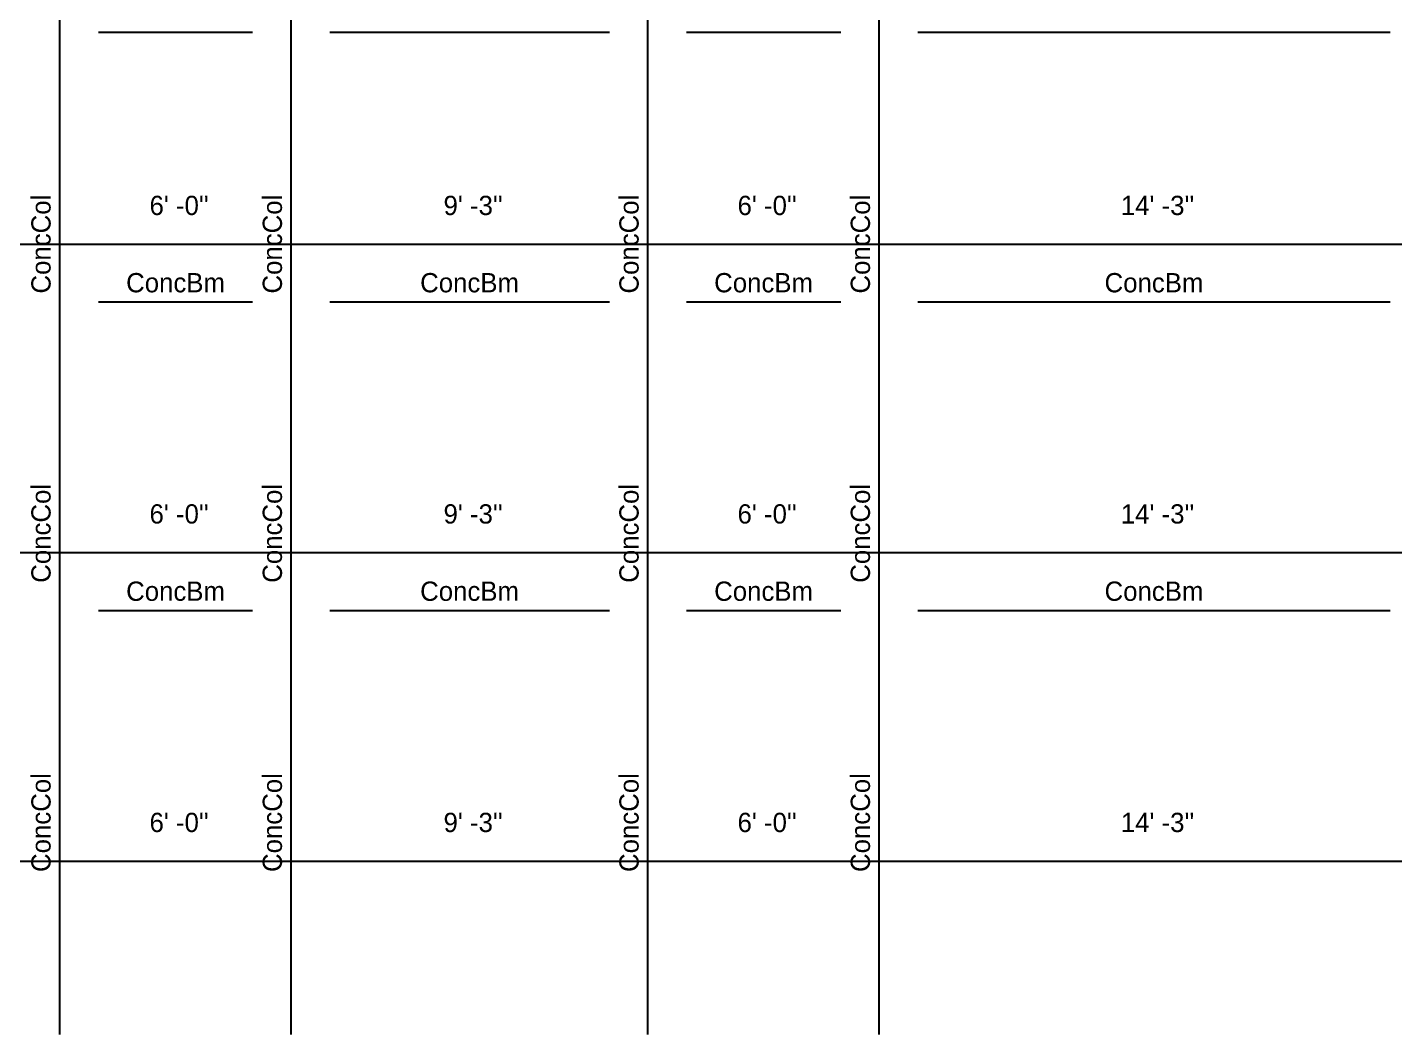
# Model space of a CAD drawing. Extents: x -38 to 2998, y -195 to 11529.
# Drawn here: x 904.9 to 1330.4, y 1308 to 1621.5 of the extents above; entities that cross this region are included whole.
import ezdxf
from ezdxf.enums import TextEntityAlignment as Align

# ---------------------------------------------------------------- set-up
doc = ezdxf.new("R2010")
doc.units = 0
doc.header["$MEASUREMENT"] = 0
doc.layers.get('0').update_dxf_attribs({"linetype": 'CONTINUOUS'})
for name, color, linetype in [('CENTERLINES', 7, 'CONTINUOUS'), ('DIMENSIONS', 4, 'CONTINUOUS'), ('TEXT', 5, 'CONTINUOUS')]:
    doc.layers.add(name, color=color, linetype=linetype)
doc.dimstyles.get("Standard").update_dxf_attribs({"dimtxt": 0.18, "dimasz": 0.18, "dimexe": 0.18, "dimexo": 0.0625, "dimgap": 0.09, "dimtad": 0, "dimtih": 1, "dimtoh": 1, "dimdec": 4, "dimzin": 0, "dimtxsty": 'STANDARD', "dimcen": 0.09, "dimazin": 3, "dimtfac": 1, "dimtdec": 4, "dimtofl": 0, "dimtmove": 0, "dimatfit": 3, "dimtolj": 1, "dimtzin": 0})

# ---------------------------------------------------------------- blocks, each defined once
blk = doc.blocks.new('*D3443')
at = {"color": 1, "linetype": 'BYBLOCK'}
for points in [[(748.77, 1366.77), (747.71, 1365.71), (740.29, 1358.29), (739.23, 1357.23)], [(919.77, 1366.77), (918.71, 1365.71), (911.29, 1358.29), (910.23, 1357.23)]]:
    blk.add_solid(points, dxfattribs=at)
at = {"layer": 'DIMENSIONS', "color": 9, "linetype": 'BYBLOCK'}
for p, q in [((744, 1362), (744, 1380)), ((915, 1362), (915, 1380))]:
    blk.add_line(p, q, dxfattribs=at)
at = {"layer": 'DIMENSIONS', "color": 0, "linetype": 'BYBLOCK'}
blk.add_line((744, 1362), (915, 1362), dxfattribs=at)
at = {"layer": 'DIMENSIONS', "color": 0, "linetype": 'BYBLOCK', "insert": (829.5, 1374), "char_height": 6, "attachment_point": 5}
blk.add_mtext("\\A1; 14' -3''", dxfattribs=at)
blk = doc.blocks.new('*D3444')
at = {"color": 1, "linetype": 'BYBLOCK'}
for points in [[(919.77, 1366.77), (918.71, 1365.71), (911.29, 1358.29), (910.23, 1357.23)], [(991.77, 1366.77), (990.71, 1365.71), (983.29, 1358.29), (982.23, 1357.23)]]:
    blk.add_solid(points, dxfattribs=at)
at = {"layer": 'DIMENSIONS', "color": 9, "linetype": 'BYBLOCK'}
for p, q in [((915, 1362), (915, 1380)), ((987, 1362), (987, 1380))]:
    blk.add_line(p, q, dxfattribs=at)
at = {"layer": 'DIMENSIONS', "color": 0, "linetype": 'BYBLOCK'}
blk.add_line((915, 1362), (987, 1362), dxfattribs=at)
at = {"layer": 'DIMENSIONS', "color": 0, "linetype": 'BYBLOCK', "insert": (951, 1374), "char_height": 6, "attachment_point": 5}
blk.add_mtext("\\A1; 6' -0''", dxfattribs=at)
blk = doc.blocks.new('*D3445')
at = {"color": 1, "linetype": 'BYBLOCK'}
for points in [[(991.77, 1366.77), (990.71, 1365.71), (983.29, 1358.29), (982.23, 1357.23)], [(1102.77, 1366.77), (1101.71, 1365.71), (1094.29, 1358.29), (1093.23, 1357.23)]]:
    blk.add_solid(points, dxfattribs=at)
at = {"layer": 'DIMENSIONS', "color": 9, "linetype": 'BYBLOCK'}
for p, q in [((987, 1362), (987, 1380)), ((1098, 1362), (1098, 1380))]:
    blk.add_line(p, q, dxfattribs=at)
at = {"layer": 'DIMENSIONS', "color": 0, "linetype": 'BYBLOCK'}
blk.add_line((987, 1362), (1098, 1362), dxfattribs=at)
at = {"layer": 'DIMENSIONS', "color": 0, "linetype": 'BYBLOCK', "insert": (1042.5, 1374), "char_height": 6, "attachment_point": 5}
blk.add_mtext("\\A1; 9' -3''", dxfattribs=at)
blk = doc.blocks.new('*D3446')
at = {"color": 1, "linetype": 'BYBLOCK'}
for points in [[(1102.77, 1366.77), (1101.71, 1365.71), (1094.29, 1358.29), (1093.23, 1357.23)], [(1174.77, 1366.77), (1173.71, 1365.71), (1166.29, 1358.29), (1165.23, 1357.23)]]:
    blk.add_solid(points, dxfattribs=at)
at = {"layer": 'DIMENSIONS', "color": 9, "linetype": 'BYBLOCK'}
for p, q in [((1098, 1362), (1098, 1380)), ((1170, 1362), (1170, 1380))]:
    blk.add_line(p, q, dxfattribs=at)
at = {"layer": 'DIMENSIONS', "color": 0, "linetype": 'BYBLOCK'}
blk.add_line((1098, 1362), (1170, 1362), dxfattribs=at)
at = {"layer": 'DIMENSIONS', "color": 0, "linetype": 'BYBLOCK', "insert": (1134, 1374), "char_height": 6, "attachment_point": 5}
blk.add_mtext("\\A1; 6' -0''", dxfattribs=at)
blk = doc.blocks.new('*D3447')
at = {"color": 1, "linetype": 'BYBLOCK'}
for points in [[(1174.77, 1366.77), (1173.71, 1365.71), (1166.29, 1358.29), (1165.23, 1357.23)], [(1345.77, 1366.77), (1344.71, 1365.71), (1337.29, 1358.29), (1336.23, 1357.23)]]:
    blk.add_solid(points, dxfattribs=at)
at = {"layer": 'DIMENSIONS', "color": 9, "linetype": 'BYBLOCK'}
for p, q in [((1170, 1362), (1170, 1380)), ((1341, 1362), (1341, 1380))]:
    blk.add_line(p, q, dxfattribs=at)
at = {"layer": 'DIMENSIONS', "color": 0, "linetype": 'BYBLOCK'}
blk.add_line((1170, 1362), (1341, 1362), dxfattribs=at)
at = {"layer": 'DIMENSIONS', "color": 0, "linetype": 'BYBLOCK', "insert": (1255.5, 1374), "char_height": 6, "attachment_point": 5}
blk.add_mtext("\\A1; 14' -3''", dxfattribs=at)
blk = doc.blocks.new('*D3459')
at = {"color": 1, "linetype": 'BYBLOCK'}
for points in [[(748.77, 1558.77), (747.71, 1557.71), (740.29, 1550.29), (739.23, 1549.23)], [(919.77, 1558.77), (918.71, 1557.71), (911.29, 1550.29), (910.23, 1549.23)]]:
    blk.add_solid(points, dxfattribs=at)
at = {"layer": 'DIMENSIONS', "color": 9, "linetype": 'BYBLOCK'}
for p, q in [((744, 1554), (744, 1572)), ((915, 1554), (915, 1572))]:
    blk.add_line(p, q, dxfattribs=at)
at = {"layer": 'DIMENSIONS', "color": 0, "linetype": 'BYBLOCK'}
blk.add_line((744, 1554), (915, 1554), dxfattribs=at)
at = {"layer": 'DIMENSIONS', "color": 0, "linetype": 'BYBLOCK', "insert": (829.5, 1566), "char_height": 6, "attachment_point": 5}
blk.add_mtext("\\A1; 14' -3''", dxfattribs=at)
blk = doc.blocks.new('*D3460')
at = {"color": 1, "linetype": 'BYBLOCK'}
for points in [[(919.77, 1558.77), (918.71, 1557.71), (911.29, 1550.29), (910.23, 1549.23)], [(991.77, 1558.77), (990.71, 1557.71), (983.29, 1550.29), (982.23, 1549.23)]]:
    blk.add_solid(points, dxfattribs=at)
at = {"layer": 'DIMENSIONS', "color": 9, "linetype": 'BYBLOCK'}
for p, q in [((915, 1554), (915, 1572)), ((987, 1554), (987, 1572))]:
    blk.add_line(p, q, dxfattribs=at)
at = {"layer": 'DIMENSIONS', "color": 0, "linetype": 'BYBLOCK'}
blk.add_line((915, 1554), (987, 1554), dxfattribs=at)
at = {"layer": 'DIMENSIONS', "color": 0, "linetype": 'BYBLOCK', "insert": (951, 1566), "char_height": 6, "attachment_point": 5}
blk.add_mtext("\\A1; 6' -0''", dxfattribs=at)
blk = doc.blocks.new('*D3461')
at = {"color": 1, "linetype": 'BYBLOCK'}
for points in [[(991.77, 1558.77), (990.71, 1557.71), (983.29, 1550.29), (982.23, 1549.23)], [(1102.77, 1558.77), (1101.71, 1557.71), (1094.29, 1550.29), (1093.23, 1549.23)]]:
    blk.add_solid(points, dxfattribs=at)
at = {"layer": 'DIMENSIONS', "color": 9, "linetype": 'BYBLOCK'}
for p, q in [((987, 1554), (987, 1572)), ((1098, 1554), (1098, 1572))]:
    blk.add_line(p, q, dxfattribs=at)
at = {"layer": 'DIMENSIONS', "color": 0, "linetype": 'BYBLOCK'}
blk.add_line((987, 1554), (1098, 1554), dxfattribs=at)
at = {"layer": 'DIMENSIONS', "color": 0, "linetype": 'BYBLOCK', "insert": (1042.5, 1566), "char_height": 6, "attachment_point": 5}
blk.add_mtext("\\A1; 9' -3''", dxfattribs=at)
blk = doc.blocks.new('*D3462')
at = {"color": 1, "linetype": 'BYBLOCK'}
for points in [[(1102.77, 1558.77), (1101.71, 1557.71), (1094.29, 1550.29), (1093.23, 1549.23)], [(1174.77, 1558.77), (1173.71, 1557.71), (1166.29, 1550.29), (1165.23, 1549.23)]]:
    blk.add_solid(points, dxfattribs=at)
at = {"layer": 'DIMENSIONS', "color": 9, "linetype": 'BYBLOCK'}
for p, q in [((1098, 1554), (1098, 1572)), ((1170, 1554), (1170, 1572))]:
    blk.add_line(p, q, dxfattribs=at)
at = {"layer": 'DIMENSIONS', "color": 0, "linetype": 'BYBLOCK'}
blk.add_line((1098, 1554), (1170, 1554), dxfattribs=at)
at = {"layer": 'DIMENSIONS', "color": 0, "linetype": 'BYBLOCK', "insert": (1134, 1566), "char_height": 6, "attachment_point": 5}
blk.add_mtext("\\A1; 6' -0''", dxfattribs=at)
blk = doc.blocks.new('*D3463')
at = {"color": 1, "linetype": 'BYBLOCK'}
for points in [[(1174.77, 1558.77), (1173.71, 1557.71), (1166.29, 1550.29), (1165.23, 1549.23)], [(1345.77, 1558.77), (1344.71, 1557.71), (1337.29, 1550.29), (1336.23, 1549.23)]]:
    blk.add_solid(points, dxfattribs=at)
at = {"layer": 'DIMENSIONS', "color": 9, "linetype": 'BYBLOCK'}
for p, q in [((1170, 1554), (1170, 1572)), ((1341, 1554), (1341, 1572))]:
    blk.add_line(p, q, dxfattribs=at)
at = {"layer": 'DIMENSIONS', "color": 0, "linetype": 'BYBLOCK'}
blk.add_line((1170, 1554), (1341, 1554), dxfattribs=at)
at = {"layer": 'DIMENSIONS', "color": 0, "linetype": 'BYBLOCK', "insert": (1255.5, 1566), "char_height": 6, "attachment_point": 5}
blk.add_mtext("\\A1; 14' -3''", dxfattribs=at)
blk = doc.blocks.new('*D3929')
at = {"color": 1, "linetype": 'BYBLOCK'}
for points in [[(748.77, 1462.77), (747.71, 1461.71), (740.29, 1454.29), (739.23, 1453.23)], [(919.77, 1462.77), (918.71, 1461.71), (911.29, 1454.29), (910.23, 1453.23)]]:
    blk.add_solid(points, dxfattribs=at)
at = {"layer": 'DIMENSIONS', "color": 9, "linetype": 'BYBLOCK'}
for p, q in [((744, 1458), (744, 1476)), ((915, 1458), (915, 1476))]:
    blk.add_line(p, q, dxfattribs=at)
at = {"layer": 'DIMENSIONS', "color": 0, "linetype": 'BYBLOCK'}
blk.add_line((744, 1458), (915, 1458), dxfattribs=at)
at = {"layer": 'DIMENSIONS', "color": 0, "linetype": 'BYBLOCK', "insert": (829.5, 1470), "char_height": 6, "attachment_point": 5}
blk.add_mtext("\\A1; 14' -3''", dxfattribs=at)
blk = doc.blocks.new('*D3930')
at = {"color": 1, "linetype": 'BYBLOCK'}
for points in [[(919.77, 1462.77), (918.71, 1461.71), (911.29, 1454.29), (910.23, 1453.23)], [(991.77, 1462.77), (990.71, 1461.71), (983.29, 1454.29), (982.23, 1453.23)]]:
    blk.add_solid(points, dxfattribs=at)
at = {"layer": 'DIMENSIONS', "color": 9, "linetype": 'BYBLOCK'}
for p, q in [((915, 1458), (915, 1476)), ((987, 1458), (987, 1476))]:
    blk.add_line(p, q, dxfattribs=at)
at = {"layer": 'DIMENSIONS', "color": 0, "linetype": 'BYBLOCK'}
blk.add_line((915, 1458), (987, 1458), dxfattribs=at)
at = {"layer": 'DIMENSIONS', "color": 0, "linetype": 'BYBLOCK', "insert": (951, 1470), "char_height": 6, "attachment_point": 5}
blk.add_mtext("\\A1; 6' -0''", dxfattribs=at)
blk = doc.blocks.new('*D3931')
at = {"color": 1, "linetype": 'BYBLOCK'}
for points in [[(991.77, 1462.77), (990.71, 1461.71), (983.29, 1454.29), (982.23, 1453.23)], [(1102.77, 1462.77), (1101.71, 1461.71), (1094.29, 1454.29), (1093.23, 1453.23)]]:
    blk.add_solid(points, dxfattribs=at)
at = {"layer": 'DIMENSIONS', "color": 9, "linetype": 'BYBLOCK'}
for p, q in [((987, 1458), (987, 1476)), ((1098, 1458), (1098, 1476))]:
    blk.add_line(p, q, dxfattribs=at)
at = {"layer": 'DIMENSIONS', "color": 0, "linetype": 'BYBLOCK'}
blk.add_line((987, 1458), (1098, 1458), dxfattribs=at)
at = {"layer": 'DIMENSIONS', "color": 0, "linetype": 'BYBLOCK', "insert": (1042.5, 1470), "char_height": 6, "attachment_point": 5}
blk.add_mtext("\\A1; 9' -3''", dxfattribs=at)
blk = doc.blocks.new('*D3932')
at = {"color": 1, "linetype": 'BYBLOCK'}
for points in [[(1102.77, 1462.77), (1101.71, 1461.71), (1094.29, 1454.29), (1093.23, 1453.23)], [(1174.77, 1462.77), (1173.71, 1461.71), (1166.29, 1454.29), (1165.23, 1453.23)]]:
    blk.add_solid(points, dxfattribs=at)
at = {"layer": 'DIMENSIONS', "color": 9, "linetype": 'BYBLOCK'}
for p, q in [((1098, 1458), (1098, 1476)), ((1170, 1458), (1170, 1476))]:
    blk.add_line(p, q, dxfattribs=at)
at = {"layer": 'DIMENSIONS', "color": 0, "linetype": 'BYBLOCK'}
blk.add_line((1098, 1458), (1170, 1458), dxfattribs=at)
at = {"layer": 'DIMENSIONS', "color": 0, "linetype": 'BYBLOCK', "insert": (1134, 1470), "char_height": 6, "attachment_point": 5}
blk.add_mtext("\\A1; 6' -0''", dxfattribs=at)
blk = doc.blocks.new('*D3933')
at = {"color": 1, "linetype": 'BYBLOCK'}
for points in [[(1174.77, 1462.77), (1173.71, 1461.71), (1166.29, 1454.29), (1165.23, 1453.23)], [(1345.77, 1462.77), (1344.71, 1461.71), (1337.29, 1454.29), (1336.23, 1453.23)]]:
    blk.add_solid(points, dxfattribs=at)
at = {"layer": 'DIMENSIONS', "color": 9, "linetype": 'BYBLOCK'}
for p, q in [((1170, 1458), (1170, 1476)), ((1341, 1458), (1341, 1476))]:
    blk.add_line(p, q, dxfattribs=at)
at = {"layer": 'DIMENSIONS', "color": 0, "linetype": 'BYBLOCK'}
blk.add_line((1170, 1458), (1341, 1458), dxfattribs=at)
at = {"layer": 'DIMENSIONS', "color": 0, "linetype": 'BYBLOCK', "insert": (1255.5, 1470), "char_height": 6, "attachment_point": 5}
blk.add_mtext("\\A1; 14' -3''", dxfattribs=at)
blk = doc.blocks.new('*D4399')
at = {"color": 1, "linetype": 'BYBLOCK'}
for points in [[(748.77, 1462.77), (747.71, 1461.71), (740.29, 1454.29), (739.23, 1453.23)], [(919.77, 1462.77), (918.71, 1461.71), (911.29, 1454.29), (910.23, 1453.23)]]:
    blk.add_solid(points, dxfattribs=at)
at = {"layer": 'DIMENSIONS', "color": 9, "linetype": 'BYBLOCK'}
for p, q in [((744, 1458), (744, 1476)), ((915, 1458), (915, 1476))]:
    blk.add_line(p, q, dxfattribs=at)
at = {"layer": 'DIMENSIONS', "color": 0, "linetype": 'BYBLOCK'}
blk.add_line((744, 1458), (915, 1458), dxfattribs=at)
at = {"layer": 'DIMENSIONS', "color": 0, "linetype": 'BYBLOCK', "insert": (829.5, 1470), "char_height": 6, "attachment_point": 5}
blk.add_mtext("\\A1; 14' -3''", dxfattribs=at)
blk = doc.blocks.new('*D4400')
at = {"color": 1, "linetype": 'BYBLOCK'}
for points in [[(919.77, 1462.77), (918.71, 1461.71), (911.29, 1454.29), (910.23, 1453.23)], [(991.77, 1462.77), (990.71, 1461.71), (983.29, 1454.29), (982.23, 1453.23)]]:
    blk.add_solid(points, dxfattribs=at)
at = {"layer": 'DIMENSIONS', "color": 9, "linetype": 'BYBLOCK'}
for p, q in [((915, 1458), (915, 1476)), ((987, 1458), (987, 1476))]:
    blk.add_line(p, q, dxfattribs=at)
at = {"layer": 'DIMENSIONS', "color": 0, "linetype": 'BYBLOCK'}
blk.add_line((915, 1458), (987, 1458), dxfattribs=at)
at = {"layer": 'DIMENSIONS', "color": 0, "linetype": 'BYBLOCK', "insert": (951, 1470), "char_height": 6, "attachment_point": 5}
blk.add_mtext("\\A1; 6' -0''", dxfattribs=at)
blk = doc.blocks.new('*D4401')
at = {"color": 1, "linetype": 'BYBLOCK'}
for points in [[(991.77, 1462.77), (990.71, 1461.71), (983.29, 1454.29), (982.23, 1453.23)], [(1102.77, 1462.77), (1101.71, 1461.71), (1094.29, 1454.29), (1093.23, 1453.23)]]:
    blk.add_solid(points, dxfattribs=at)
at = {"layer": 'DIMENSIONS', "color": 9, "linetype": 'BYBLOCK'}
for p, q in [((987, 1458), (987, 1476)), ((1098, 1458), (1098, 1476))]:
    blk.add_line(p, q, dxfattribs=at)
at = {"layer": 'DIMENSIONS', "color": 0, "linetype": 'BYBLOCK'}
blk.add_line((987, 1458), (1098, 1458), dxfattribs=at)
at = {"layer": 'DIMENSIONS', "color": 0, "linetype": 'BYBLOCK', "insert": (1042.5, 1470), "char_height": 6, "attachment_point": 5}
blk.add_mtext("\\A1; 9' -3''", dxfattribs=at)
blk = doc.blocks.new('*D4402')
at = {"color": 1, "linetype": 'BYBLOCK'}
for points in [[(1102.77, 1462.77), (1101.71, 1461.71), (1094.29, 1454.29), (1093.23, 1453.23)], [(1174.77, 1462.77), (1173.71, 1461.71), (1166.29, 1454.29), (1165.23, 1453.23)]]:
    blk.add_solid(points, dxfattribs=at)
at = {"layer": 'DIMENSIONS', "color": 9, "linetype": 'BYBLOCK'}
for p, q in [((1098, 1458), (1098, 1476)), ((1170, 1458), (1170, 1476))]:
    blk.add_line(p, q, dxfattribs=at)
at = {"layer": 'DIMENSIONS', "color": 0, "linetype": 'BYBLOCK'}
blk.add_line((1098, 1458), (1170, 1458), dxfattribs=at)
at = {"layer": 'DIMENSIONS', "color": 0, "linetype": 'BYBLOCK', "insert": (1134, 1470), "char_height": 6, "attachment_point": 5}
blk.add_mtext("\\A1; 6' -0''", dxfattribs=at)
blk = doc.blocks.new('*D4403')
at = {"color": 1, "linetype": 'BYBLOCK'}
for points in [[(1174.77, 1462.77), (1173.71, 1461.71), (1166.29, 1454.29), (1165.23, 1453.23)], [(1345.77, 1462.77), (1344.71, 1461.71), (1337.29, 1454.29), (1336.23, 1453.23)]]:
    blk.add_solid(points, dxfattribs=at)
at = {"layer": 'DIMENSIONS', "color": 9, "linetype": 'BYBLOCK'}
for p, q in [((1170, 1458), (1170, 1476)), ((1341, 1458), (1341, 1476))]:
    blk.add_line(p, q, dxfattribs=at)
at = {"layer": 'DIMENSIONS', "color": 0, "linetype": 'BYBLOCK'}
blk.add_line((1170, 1458), (1341, 1458), dxfattribs=at)
at = {"layer": 'DIMENSIONS', "color": 0, "linetype": 'BYBLOCK', "insert": (1255.5, 1470), "char_height": 6, "attachment_point": 5}
blk.add_mtext("\\A1; 14' -3''", dxfattribs=at)
blk = doc.blocks.new('*D4869')
at = {"color": 1, "linetype": 'BYBLOCK'}
for points in [[(748.77, 1462.77), (747.71, 1461.71), (740.29, 1454.29), (739.23, 1453.23)], [(919.77, 1462.77), (918.71, 1461.71), (911.29, 1454.29), (910.23, 1453.23)]]:
    blk.add_solid(points, dxfattribs=at)
at = {"layer": 'DIMENSIONS', "color": 9, "linetype": 'BYBLOCK'}
for p, q in [((744, 1458), (744, 1476)), ((915, 1458), (915, 1476))]:
    blk.add_line(p, q, dxfattribs=at)
at = {"layer": 'DIMENSIONS', "color": 0, "linetype": 'BYBLOCK'}
blk.add_line((744, 1458), (915, 1458), dxfattribs=at)
at = {"layer": 'DIMENSIONS', "color": 0, "linetype": 'BYBLOCK', "insert": (829.5, 1470), "char_height": 6, "attachment_point": 5}
blk.add_mtext("\\A1; 14' -3''", dxfattribs=at)
blk = doc.blocks.new('*D4870')
at = {"color": 1, "linetype": 'BYBLOCK'}
for points in [[(919.77, 1462.77), (918.71, 1461.71), (911.29, 1454.29), (910.23, 1453.23)], [(991.77, 1462.77), (990.71, 1461.71), (983.29, 1454.29), (982.23, 1453.23)]]:
    blk.add_solid(points, dxfattribs=at)
at = {"layer": 'DIMENSIONS', "color": 9, "linetype": 'BYBLOCK'}
for p, q in [((915, 1458), (915, 1476)), ((987, 1458), (987, 1476))]:
    blk.add_line(p, q, dxfattribs=at)
at = {"layer": 'DIMENSIONS', "color": 0, "linetype": 'BYBLOCK'}
blk.add_line((915, 1458), (987, 1458), dxfattribs=at)
at = {"layer": 'DIMENSIONS', "color": 0, "linetype": 'BYBLOCK', "insert": (951, 1470), "char_height": 6, "attachment_point": 5}
blk.add_mtext("\\A1; 6' -0''", dxfattribs=at)
blk = doc.blocks.new('*D4871')
at = {"color": 1, "linetype": 'BYBLOCK'}
for points in [[(991.77, 1462.77), (990.71, 1461.71), (983.29, 1454.29), (982.23, 1453.23)], [(1102.77, 1462.77), (1101.71, 1461.71), (1094.29, 1454.29), (1093.23, 1453.23)]]:
    blk.add_solid(points, dxfattribs=at)
at = {"layer": 'DIMENSIONS', "color": 9, "linetype": 'BYBLOCK'}
for p, q in [((987, 1458), (987, 1476)), ((1098, 1458), (1098, 1476))]:
    blk.add_line(p, q, dxfattribs=at)
at = {"layer": 'DIMENSIONS', "color": 0, "linetype": 'BYBLOCK'}
blk.add_line((987, 1458), (1098, 1458), dxfattribs=at)
at = {"layer": 'DIMENSIONS', "color": 0, "linetype": 'BYBLOCK', "insert": (1042.5, 1470), "char_height": 6, "attachment_point": 5}
blk.add_mtext("\\A1; 9' -3''", dxfattribs=at)
blk = doc.blocks.new('*D4872')
at = {"color": 1, "linetype": 'BYBLOCK'}
for points in [[(1102.77, 1462.77), (1101.71, 1461.71), (1094.29, 1454.29), (1093.23, 1453.23)], [(1174.77, 1462.77), (1173.71, 1461.71), (1166.29, 1454.29), (1165.23, 1453.23)]]:
    blk.add_solid(points, dxfattribs=at)
at = {"layer": 'DIMENSIONS', "color": 9, "linetype": 'BYBLOCK'}
for p, q in [((1098, 1458), (1098, 1476)), ((1170, 1458), (1170, 1476))]:
    blk.add_line(p, q, dxfattribs=at)
at = {"layer": 'DIMENSIONS', "color": 0, "linetype": 'BYBLOCK'}
blk.add_line((1098, 1458), (1170, 1458), dxfattribs=at)
at = {"layer": 'DIMENSIONS', "color": 0, "linetype": 'BYBLOCK', "insert": (1134, 1470), "char_height": 6, "attachment_point": 5}
blk.add_mtext("\\A1; 6' -0''", dxfattribs=at)
blk = doc.blocks.new('*D4873')
at = {"color": 1, "linetype": 'BYBLOCK'}
for points in [[(1174.77, 1462.77), (1173.71, 1461.71), (1166.29, 1454.29), (1165.23, 1453.23)], [(1345.77, 1462.77), (1344.71, 1461.71), (1337.29, 1454.29), (1336.23, 1453.23)]]:
    blk.add_solid(points, dxfattribs=at)
at = {"layer": 'DIMENSIONS', "color": 9, "linetype": 'BYBLOCK'}
for p, q in [((1170, 1458), (1170, 1476)), ((1341, 1458), (1341, 1476))]:
    blk.add_line(p, q, dxfattribs=at)
at = {"layer": 'DIMENSIONS', "color": 0, "linetype": 'BYBLOCK'}
blk.add_line((1170, 1458), (1341, 1458), dxfattribs=at)
at = {"layer": 'DIMENSIONS', "color": 0, "linetype": 'BYBLOCK', "insert": (1255.5, 1470), "char_height": 6, "attachment_point": 5}
blk.add_mtext("\\A1; 14' -3''", dxfattribs=at)

msp = doc.modelspace()

# ---------------------------------------------------------------- linework, layer by layer
at = {"layer": 'CENTERLINES', "color": 0, "linetype": 'CONTINUOUS'}
for p, q in [((915, 1584), (915, 1728)), ((987, 1584), (987, 1728)), ((1098, 1584), (1098, 1728)), ((1170, 1584), (1170, 1728)), ((915, 1488), (915, 1620)), ((915, 1488), (915, 1620)), ((915, 1488), (915, 1620)), ((927, 1620), (975, 1620)), ((927, 1620), (975, 1620)), ((927, 1620), (975, 1620)), ((987, 1488), (987, 1620)), ((987, 1488), (987, 1620)), ((987, 1488), (987, 1620)), ((999, 1620), (1086, 1620)), ((999, 1620), (1086, 1620)), ((999, 1620), (1086, 1620)), ((1098, 1488), (1098, 1620)), ((1098, 1488), (1098, 1620)), ((1098, 1488), (1098, 1620)), ((1110, 1620), (1158, 1620)), ((1110, 1620), (1158, 1620)), ((1110, 1620), (1158, 1620)), ((1170, 1488), (1170, 1620)), ((1170, 1488), (1170, 1620)), ((1170, 1488), (1170, 1620)), ((1182, 1620), (1329, 1620)), ((1182, 1620), (1329, 1620)), ((1182, 1620), (1329, 1620)), ((915, 1392), (915, 1536)), ((927, 1536), (975, 1536)), ((987, 1392), (987, 1536)), ((999, 1536), (1086, 1536)), ((1098, 1392), (1098, 1536)), ((1110, 1536), (1158, 1536)), ((1170, 1392), (1170, 1536)), ((1182, 1536), (1329, 1536)), ((915, 1308), (915, 1440)), ((915, 1308), (915, 1440)), ((915, 1308), (915, 1440)), ((927, 1440), (975, 1440)), ((927, 1440), (975, 1440)), ((927, 1440), (975, 1440)), ((987, 1308), (987, 1440)), ((987, 1308), (987, 1440)), ((987, 1308), (987, 1440)), ((999, 1440), (1086, 1440)), ((999, 1440), (1086, 1440)), ((999, 1440), (1086, 1440)), ((1098, 1308), (1098, 1440)), ((1098, 1308), (1098, 1440)), ((1098, 1308), (1098, 1440)), ((1110, 1440), (1158, 1440)), ((1110, 1440), (1158, 1440)), ((1110, 1440), (1158, 1440)), ((1170, 1308), (1170, 1440)), ((1170, 1308), (1170, 1440)), ((1170, 1308), (1170, 1440)), ((1182, 1440), (1329, 1440)), ((1182, 1440), (1329, 1440)), ((1182, 1440), (1329, 1440))]:
    msp.add_line(p, q, dxfattribs=at)

# ---------------------------------------------------------------- texts
at = {"layer": 'TEXT', "color": 0}
for p in [(909, 1554), (909, 1554), (909, 1554), (981, 1554), (981, 1554), (981, 1554), (1092, 1554), (1092, 1554), (1092, 1554), (1164, 1554), (1164, 1554), (1164, 1554), (909, 1464), (981, 1464), (1092, 1464), (1164, 1464), (909, 1374), (909, 1374), (909, 1374), (981, 1374), (981, 1374), (981, 1374), (1092, 1374), (1092, 1374), (1092, 1374), (1164, 1374), (1164, 1374), (1164, 1374)]:
    msp.add_text('ConcCol', height=6, rotation=90, dxfattribs=at).set_placement(p, align=Align.MIDDLE)
for p in [(951, 1542), (1042.5, 1542), (1134, 1542), (1255.5, 1542), (951, 1446), (951, 1446), (951, 1446), (1042.5, 1446), (1042.5, 1446), (1042.5, 1446), (1134, 1446), (1134, 1446), (1134, 1446), (1255.5, 1446), (1255.5, 1446), (1255.5, 1446)]:
    msp.add_text('ConcBm', height=6, dxfattribs=at).set_placement(p, align=Align.MIDDLE)

# ---------------------------------------------------------------- dimensions: what is measured, and where the dimension line sits
at = {"layer": 'DIMENSIONS'}
for base, p1, p2, picture, middle in [((915, 1554), (744, 1542), (915, 1542), '*D3459', (829.5, 1542)), ((987, 1554), (915, 1542), (987, 1542), '*D3460', (951, 1542)), ((1098, 1554), (987, 1542), (1098, 1542), '*D3461', (1042.5, 1542)), ((1170, 1554), (1098, 1542), (1170, 1542), '*D3462', (1134, 1542)), ((1341, 1554), (1170, 1542), (1341, 1542), '*D3463', (1255.5, 1542)), ((915, 1458), (744, 1446), (915, 1446), '*D3929', (829.5, 1446)), ((915, 1458), (744, 1446), (915, 1446), '*D4399', (829.5, 1446)), ((915, 1458), (744, 1446), (915, 1446), '*D4869', (829.5, 1446)), ((987, 1458), (915, 1446), (987, 1446), '*D3930', (951, 1446)), ((987, 1458), (915, 1446), (987, 1446), '*D4400', (951, 1446)), ((987, 1458), (915, 1446), (987, 1446), '*D4870', (951, 1446)), ((1098, 1458), (987, 1446), (1098, 1446), '*D3931', (1042.5, 1446)), ((1098, 1458), (987, 1446), (1098, 1446), '*D4401', (1042.5, 1446)), ((1098, 1458), (987, 1446), (1098, 1446), '*D4871', (1042.5, 1446)), ((1170, 1458), (1098, 1446), (1170, 1446), '*D3932', (1134, 1446)), ((1170, 1458), (1098, 1446), (1170, 1446), '*D4402', (1134, 1446)), ((1170, 1458), (1098, 1446), (1170, 1446), '*D4872', (1134, 1446)), ((1341, 1458), (1170, 1446), (1341, 1446), '*D3933', (1255.5, 1446)), ((1341, 1458), (1170, 1446), (1341, 1446), '*D4403', (1255.5, 1446)), ((1341, 1458), (1170, 1446), (1341, 1446), '*D4873', (1255.5, 1446)), ((915, 1362), (744, 1350), (915, 1350), '*D3443', (829.5, 1350)), ((987, 1362), (915, 1350), (987, 1350), '*D3444', (951, 1350)), ((1098, 1362), (987, 1350), (1098, 1350), '*D3445', (1042.5, 1350)), ((1170, 1362), (1098, 1350), (1170, 1350), '*D3446', (1134, 1350)), ((1341, 1362), (1170, 1350), (1341, 1350), '*D3447', (1255.5, 1350))]:
    dim = msp.add_linear_dim(base=base, p1=p1, p2=p2, dimstyle='STANDARD', dxfattribs=at)
    dim.commit()
    dim.dimension.update_dxf_attribs({"geometry": picture, "text_midpoint": middle})

doc.saveas('drawing.dxf')
